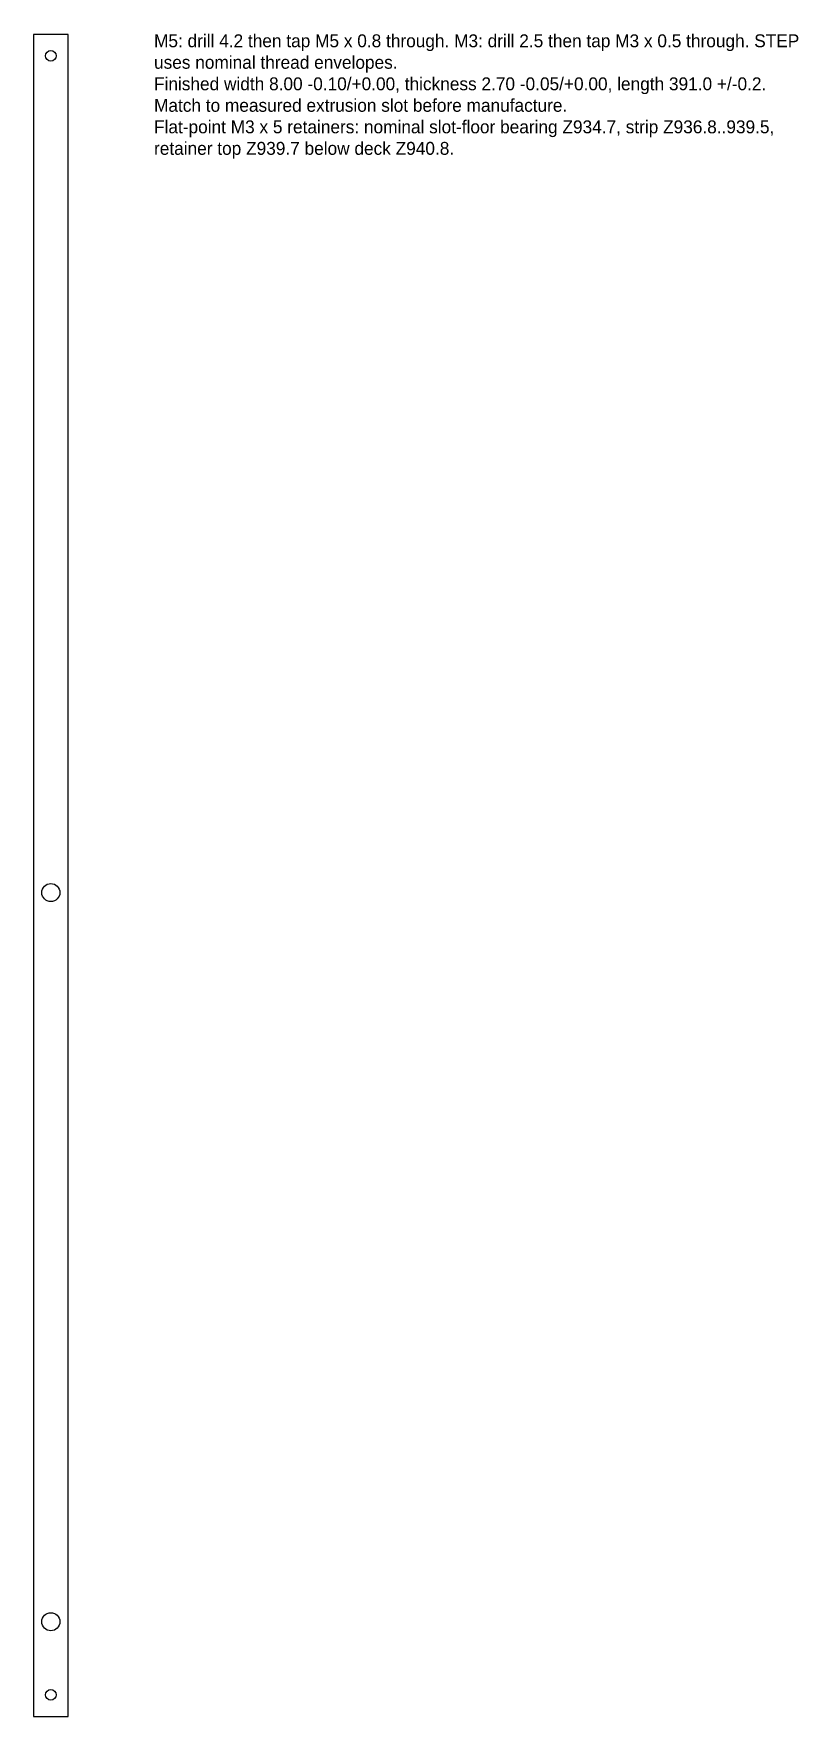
# Model space of a CAD drawing. Header units: millimetres. Extents: x 0 to 178, y 0 to 391.
import ezdxf

# ---------------------------------------------------------------- set-up
doc = ezdxf.new("R2010")
doc.units = ezdxf.units.MM
for name, color, linetype in [('CUT_HOLES', 7, 'Continuous'), ('CUT_OUTER', 7, 'Continuous'), ('MACHINING_NOTES', 7, 'Continuous')]:
    doc.layers.add(name, color=color, linetype=linetype)

msp = doc.modelspace()

# ---------------------------------------------------------------- linework, layer by layer
at = {"layer": 'CUT_HOLES'}
for centre, radius in [((4, 386), 1.25), ((4, 191.5), 2.1), ((4, 22), 2.1), ((4, 5), 1.25)]:
    msp.add_circle(centre, radius, dxfattribs=at)
at = {"layer": 'CUT_OUTER'}
msp.add_lwpolyline([(0, 0), (8, 0), (8, 391), (0, 391)], close=True, dxfattribs=at)

# ---------------------------------------------------------------- texts
at = {"layer": 'MACHINING_NOTES', "insert": (28, 391), "char_height": 3, "width": 150, "attachment_point": 1}
msp.add_mtext('M5: drill 4.2 then tap M5 x 0.8 through. M3: drill 2.5 then tap M3 x 0.5 through. STEP uses nominal thread envelopes.\\PFinished width 8.00 -0.10/+0.00, thickness 2.70 -0.05/+0.00, length 391.0 +/-0.2. Match to measured extrusion slot before manufacture.\\PFlat-point M3 x 5 retainers: nominal slot-floor bearing Z934.7, strip Z936.8..939.5, retainer top Z939.7 below deck Z940.8.', dxfattribs=at)

doc.saveas('drawing.dxf')
